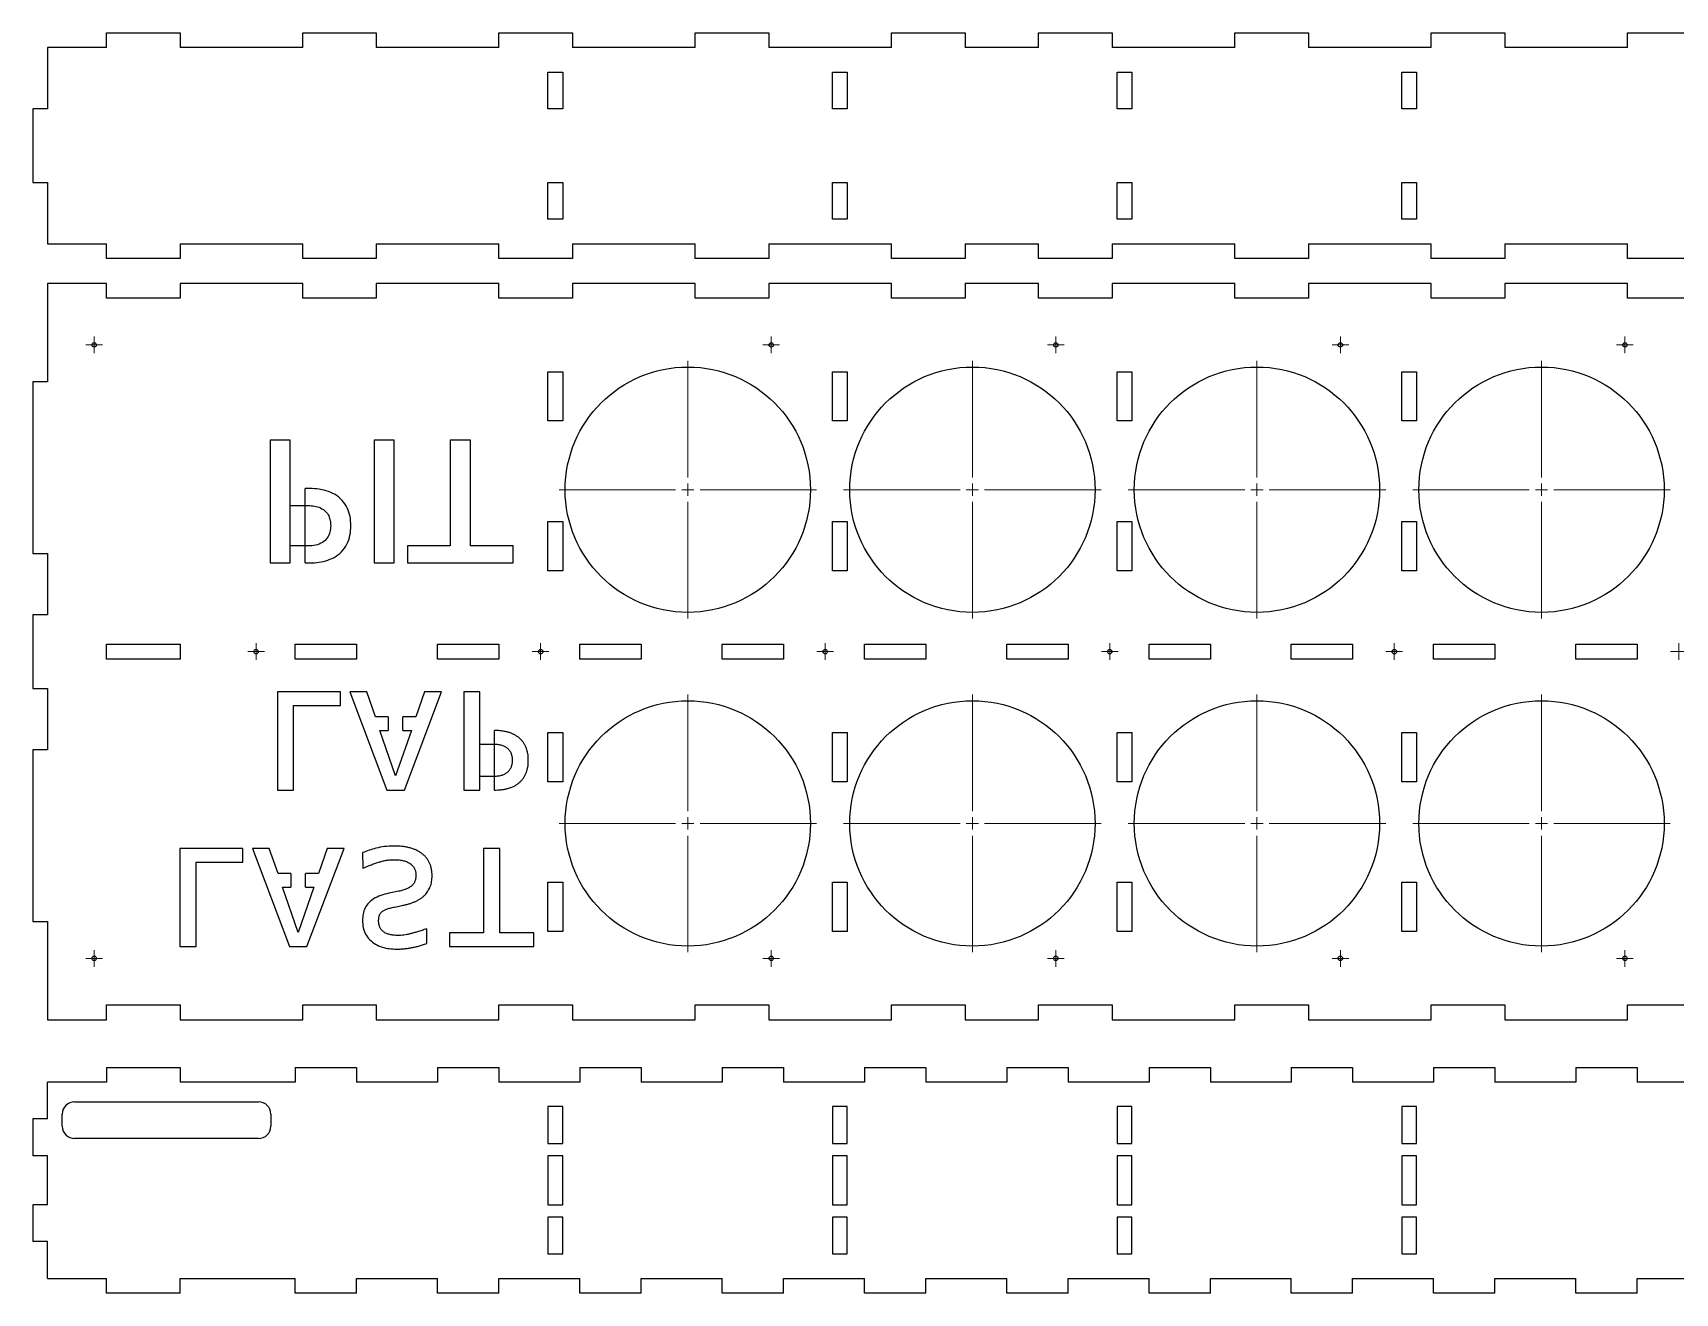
# Model space of a CAD drawing. Header units: millimetres. Extents: x 42 to 1174, y 126 to 1150.
# Drawn here: x 42 to 711, y 126 to 639 of the extents above; entities that cross this region are included whole.
import ezdxf

# ---------------------------------------------------------------- set-up
doc = ezdxf.new("R2010")
doc.units = ezdxf.units.MM

# ---------------------------------------------------------------- blocks, each defined once
blk = doc.blocks.new('SW_CENTERMARKSYMBOL_16')
at = {"color": 0, "linetype": 'Continuous', "lineweight": 18}
for p, q in [((0, 5), (0, 52.5)), ((-5, 0), (-52.5, 0)), ((0, 0), (-2.5, 0)), ((0, 0), (0, 2.5)), ((0, 0), (0, -2.5)), ((0, 0), (2.5, 0)), ((5, 0), (52.5, 0)), ((0, -5), (0, -52.5))]:
    blk.add_line(p, q, dxfattribs=at)
blk = doc.blocks.new('SW_CENTERMARKSYMBOL_17')
at = {"color": 0, "linetype": 'Continuous', "lineweight": 18}
for p, q in [((0, 5), (0, 52.5)), ((-5, 0), (-52.5, 0)), ((0, 0), (-2.5, 0)), ((0, 0), (0, 2.5)), ((0, 0), (0, -2.5)), ((0, 0), (2.5, 0)), ((5, 0), (52.5, 0)), ((0, -5), (0, -52.5))]:
    blk.add_line(p, q, dxfattribs=at)
blk = doc.blocks.new('SW_CENTERMARKSYMBOL_19')
at = {"color": 0, "linetype": 'Continuous', "lineweight": 18}
for p, q in [((0, 5), (0, 52.5)), ((-5, 0), (-52.5, 0)), ((0, 0), (-2.5, 0)), ((0, 0), (0, 2.5)), ((0, 0), (0, -2.5)), ((0, 0), (2.5, 0)), ((5, 0), (52.5, 0)), ((0, -5), (0, -52.5))]:
    blk.add_line(p, q, dxfattribs=at)
blk = doc.blocks.new('SW_CENTERMARKSYMBOL_21')
at = {"color": 0, "linetype": 'Continuous', "lineweight": 18}
for p, q in [((0, 5), (0, 52.5)), ((-5, 0), (-52.5, 0)), ((0, 0), (-2.5, 0)), ((0, 0), (0, 2.5)), ((0, 0), (0, -2.5)), ((0, 0), (2.5, 0)), ((5, 0), (52.5, 0)), ((0, -5), (0, -52.5))]:
    blk.add_line(p, q, dxfattribs=at)
blk = doc.blocks.new('SW_CENTERMARKSYMBOL_22')
at = {"color": 0, "linetype": 'Continuous', "lineweight": 18}
for p, q in [((0, 5), (0, 52.5)), ((-5, 0), (-52.5, 0)), ((0, 0), (-2.5, 0)), ((0, 0), (0, 2.5)), ((0, 0), (0, -2.5)), ((0, 0), (2.5, 0)), ((5, 0), (52.5, 0)), ((0, -5), (0, -52.5))]:
    blk.add_line(p, q, dxfattribs=at)
blk = doc.blocks.new('SW_CENTERMARKSYMBOL_23')
at = {"color": 0, "linetype": 'Continuous', "lineweight": 18}
for p, q in [((0, 5), (0, 52.5)), ((-5, 0), (-52.5, 0)), ((0, 0), (-2.5, 0)), ((0, 0), (0, 2.5)), ((0, 0), (0, -2.5)), ((0, 0), (2.5, 0)), ((5, 0), (52.5, 0)), ((0, -5), (0, -52.5))]:
    blk.add_line(p, q, dxfattribs=at)
blk = doc.blocks.new('SW_CENTERMARKSYMBOL_24')
at = {"color": 0, "linetype": 'Continuous', "lineweight": 18}
for p, q in [((0, 5), (0, 52.5)), ((-5, 0), (-52.5, 0)), ((0, 0), (-2.5, 0)), ((0, 0), (0, 2.5)), ((0, 0), (0, -2.5)), ((0, 0), (2.5, 0)), ((5, 0), (52.5, 0)), ((0, -5), (0, -52.5))]:
    blk.add_line(p, q, dxfattribs=at)
blk = doc.blocks.new('SW_CENTERMARKSYMBOL_25')
at = {"color": 0, "linetype": 'Continuous', "lineweight": 18}
for p, q in [((0, 5), (0, 52.5)), ((-5, 0), (-52.5, 0)), ((0, 0), (-2.5, 0)), ((0, 0), (0, 2.5)), ((0, 0), (0, -2.5)), ((0, 0), (2.5, 0)), ((5, 0), (52.5, 0)), ((0, -5), (0, -52.5))]:
    blk.add_line(p, q, dxfattribs=at)
blk = doc.blocks.new('SW_CENTERMARKSYMBOL_27')
at = {"color": 0, "linetype": 'Continuous', "lineweight": 18}
for p, q in [((-2.5, 0), (-3.4, 0)), ((0, 0), (-2.5, 0)), ((0, 2.5), (0, 3.4)), ((0, 0), (0, 2.5)), ((0, 0), (0, -2.5)), ((0, 0), (2.5, 0)), ((2.5, 0), (3.4, 0)), ((0, -2.5), (0, -3.4))]:
    blk.add_line(p, q, dxfattribs=at)
blk = doc.blocks.new('SW_CENTERMARKSYMBOL_28')
at = {"color": 0, "linetype": 'Continuous', "lineweight": 18}
for p, q in [((-2.5, 0), (-3.4, 0)), ((0, 0), (-2.5, 0)), ((0, 2.5), (0, 3.4)), ((0, 0), (0, 2.5)), ((0, 0), (0, -2.5)), ((0, 0), (2.5, 0)), ((2.5, 0), (3.4, 0)), ((0, -2.5), (0, -3.4))]:
    blk.add_line(p, q, dxfattribs=at)
blk = doc.blocks.new('SW_CENTERMARKSYMBOL_29')
at = {"color": 0, "linetype": 'Continuous', "lineweight": 18}
for p, q in [((-2.5, 0), (-3.4, 0)), ((0, 0), (-2.5, 0)), ((0, 2.5), (0, 3.4)), ((0, 0), (0, 2.5)), ((0, 0), (0, -2.5)), ((0, 0), (2.5, 0)), ((2.5, 0), (3.4, 0)), ((0, -2.5), (0, -3.4))]:
    blk.add_line(p, q, dxfattribs=at)
blk = doc.blocks.new('SW_CENTERMARKSYMBOL_30')
at = {"color": 0, "linetype": 'Continuous', "lineweight": 18}
for p, q in [((-2.5, 0), (-3.4, 0)), ((0, 0), (-2.5, 0)), ((0, 2.5), (0, 3.4)), ((0, 0), (0, 2.5)), ((0, 0), (0, -2.5)), ((0, 0), (2.5, 0)), ((2.5, 0), (3.4, 0)), ((0, -2.5), (0, -3.4))]:
    blk.add_line(p, q, dxfattribs=at)
blk = doc.blocks.new('SW_CENTERMARKSYMBOL_32')
at = {"color": 0, "linetype": 'Continuous', "lineweight": 18}
for p, q in [((-2.5, 0), (-3.4, 0)), ((0, 0), (-2.5, 0)), ((0, 2.5), (0, 3.4)), ((0, 0), (0, 2.5)), ((0, 0), (0, -2.5)), ((0, 0), (2.5, 0)), ((2.5, 0), (3.4, 0)), ((0, -2.5), (0, -3.4))]:
    blk.add_line(p, q, dxfattribs=at)
blk = doc.blocks.new('SW_CENTERMARKSYMBOL_33')
at = {"color": 0, "linetype": 'Continuous', "lineweight": 18}
for p, q in [((-2.5, 0), (-3.4, 0)), ((0, 0), (-2.5, 0)), ((0, 2.5), (0, 3.4)), ((0, 0), (0, 2.5)), ((0, 0), (0, -2.5)), ((0, 0), (2.5, 0)), ((2.5, 0), (3.4, 0)), ((0, -2.5), (0, -3.4))]:
    blk.add_line(p, q, dxfattribs=at)
blk = doc.blocks.new('SW_CENTERMARKSYMBOL_34')
at = {"color": 0, "linetype": 'Continuous', "lineweight": 18}
for p, q in [((-2.5, 0), (-3.4, 0)), ((0, 0), (-2.5, 0)), ((0, 2.5), (0, 3.4)), ((0, 0), (0, 2.5)), ((0, 0), (0, -2.5)), ((0, 0), (2.5, 0)), ((2.5, 0), (3.4, 0)), ((0, -2.5), (0, -3.4))]:
    blk.add_line(p, q, dxfattribs=at)
blk = doc.blocks.new('SW_CENTERMARKSYMBOL_35')
at = {"color": 0, "linetype": 'Continuous', "lineweight": 18}
for p, q in [((-2.5, 0), (-3.4, 0)), ((0, 0), (-2.5, 0)), ((0, 2.5), (0, 3.4)), ((0, 0), (0, 2.5)), ((0, 0), (0, -2.5)), ((0, 0), (2.5, 0)), ((2.5, 0), (3.4, 0)), ((0, -2.5), (0, -3.4))]:
    blk.add_line(p, q, dxfattribs=at)
blk = doc.blocks.new('SW_CENTERMARKSYMBOL_36')
at = {"color": 0, "linetype": 'Continuous', "lineweight": 18}
for p, q in [((-2.5, 0), (-3.4, 0)), ((0, 0), (-2.5, 0)), ((0, 2.5), (0, 3.4)), ((0, 0), (0, 2.5)), ((0, 0), (0, -2.5)), ((0, 0), (2.5, 0)), ((2.5, 0), (3.4, 0)), ((0, -2.5), (0, -3.4))]:
    blk.add_line(p, q, dxfattribs=at)
blk = doc.blocks.new('SW_CENTERMARKSYMBOL_37')
at = {"color": 0, "linetype": 'Continuous', "lineweight": 18}
for p, q in [((-2.5, 0), (-3.4, 0)), ((0, 0), (-2.5, 0)), ((0, 2.5), (0, 3.4)), ((0, 0), (0, 2.5)), ((0, 0), (0, -2.5)), ((0, 0), (2.5, 0)), ((2.5, 0), (3.4, 0)), ((0, -2.5), (0, -3.4))]:
    blk.add_line(p, q, dxfattribs=at)
blk = doc.blocks.new('SW_CENTERMARKSYMBOL_38')
at = {"color": 0, "linetype": 'Continuous', "lineweight": 18}
for p, q in [((-2.5, 0), (-3.4, 0)), ((0, 0), (-2.5, 0)), ((0, 2.5), (0, 3.4)), ((0, 0), (0, 2.5)), ((0, 0), (0, -2.5)), ((0, 0), (2.5, 0)), ((2.5, 0), (3.4, 0)), ((0, -2.5), (0, -3.4))]:
    blk.add_line(p, q, dxfattribs=at)
blk = doc.blocks.new('SW_CENTERMARKSYMBOL_39')
at = {"color": 0, "linetype": 'Continuous', "lineweight": 18}
for p, q in [((-2.5, 0), (-3.4, 0)), ((0, 0), (-2.5, 0)), ((0, 2.5), (0, 3.4)), ((0, 0), (0, 2.5)), ((0, 0), (0, -2.5)), ((0, 0), (2.5, 0)), ((2.5, 0), (3.4, 0)), ((0, -2.5), (0, -3.4))]:
    blk.add_line(p, q, dxfattribs=at)
blk = doc.blocks.new('SW_CENTERMARKSYMBOL_40')
at = {"color": 0, "linetype": 'Continuous', "lineweight": 18}
for p, q in [((-2.5, 0), (-3.4, 0)), ((0, 0), (-2.5, 0)), ((0, 2.5), (0, 3.4)), ((0, 0), (0, 2.5)), ((0, 0), (0, -2.5)), ((0, 0), (2.5, 0)), ((2.5, 0), (3.4, 0)), ((0, -2.5), (0, -3.4))]:
    blk.add_line(p, q, dxfattribs=at)
blk = doc.blocks.new('SW_CENTERMARKSYMBOL_41')
at = {"color": 0, "linetype": 'Continuous', "lineweight": 18}
for p, q in [((-2.5, 0), (-3.4, 0)), ((0, 0), (-2.5, 0)), ((0, 2.5), (0, 3.4)), ((0, 0), (0, 2.5)), ((0, 0), (0, -2.5)), ((0, 0), (2.5, 0)), ((2.5, 0), (3.4, 0)), ((0, -2.5), (0, -3.4))]:
    blk.add_line(p, q, dxfattribs=at)
blk = doc.blocks.new('SW_CENTERMARKSYMBOL_42')
at = {"color": 0, "linetype": 'Continuous', "lineweight": 18}
for p, q in [((-2.5, 0), (-3.4, 0)), ((0, 0), (-2.5, 0)), ((0, 2.5), (0, 3.4)), ((0, 0), (0, 2.5)), ((0, 0), (0, -2.5)), ((0, 0), (2.5, 0)), ((2.5, 0), (3.4, 0)), ((0, -2.5), (0, -3.4))]:
    blk.add_line(p, q, dxfattribs=at)
blk = doc.blocks.new('SW_CENTERMARKSYMBOL_43')
at = {"color": 0, "linetype": 'Continuous', "lineweight": 18}
for p, q in [((-2.5, 0), (-3.4, 0)), ((0, 0), (-2.5, 0)), ((0, 2.5), (0, 3.4)), ((0, 0), (0, 2.5)), ((0, 0), (0, -2.5)), ((0, 0), (2.5, 0)), ((2.5, 0), (3.4, 0)), ((0, -2.5), (0, -3.4))]:
    blk.add_line(p, q, dxfattribs=at)

msp = doc.modelspace()

# ---------------------------------------------------------------- linework, layer by layer
at = {"color": 7, "linetype": 'Continuous', "lineweight": 25}
for p, q in [((71.56, 633.39), (71.56, 639.39)), ((71.56, 639.39), (101.56, 639.39)), ((101.56, 639.39), (101.56, 633.39)), ((151.56, 633.39), (151.56, 639.39)), ((151.56, 639.39), (181.56, 639.39)), ((181.56, 639.39), (181.56, 633.39)), ((231.56, 633.39), (231.56, 639.39)), ((231.56, 639.39), (261.56, 639.39)), ((261.56, 639.39), (261.56, 633.39)), ((311.56, 633.39), (311.56, 639.39)), ((311.56, 639.39), (341.56, 639.39)), ((341.56, 639.39), (341.56, 633.39)), ((391.56, 633.39), (391.56, 639.39)), ((391.56, 639.39), (421.56, 639.39)), ((421.56, 639.39), (421.56, 633.39)), ((451.56, 633.39), (451.56, 639.39)), ((451.56, 639.39), (481.56, 639.39)), ((481.56, 639.39), (481.56, 633.39)), ((531.56, 633.39), (531.56, 639.39)), ((531.56, 639.39), (561.56, 639.39)), ((561.56, 639.39), (561.56, 633.39)), ((611.56, 633.39), (611.56, 639.39)), ((611.56, 639.39), (641.56, 639.39)), ((641.56, 639.39), (641.56, 633.39)), ((691.56, 633.39), (691.56, 639.39)), ((691.56, 639.39), (721.56, 639.39)), ((47.56, 633.39), (47.56, 608.39)), ((71.56, 633.39), (47.56, 633.39)), ((151.56, 633.39), (101.56, 633.39)), ((231.56, 633.39), (181.56, 633.39)), ((311.56, 633.39), (261.56, 633.39)), ((391.56, 633.39), (341.56, 633.39)), ((451.56, 633.39), (421.56, 633.39)), ((531.56, 633.39), (481.56, 633.39)), ((611.56, 633.39), (561.56, 633.39)), ((691.56, 633.39), (641.56, 633.39)), ((251.56, 623.39), (257.56, 623.39)), ((251.56, 608.39), (251.56, 623.39)), ((257.56, 623.39), (257.56, 608.39)), ((367.56, 623.39), (373.56, 623.39)), ((367.56, 608.39), (367.56, 623.39)), ((373.56, 623.39), (373.56, 608.39)), ((483.56, 623.39), (489.56, 623.39)), ((483.56, 608.39), (483.56, 623.39)), ((489.56, 623.39), (489.56, 608.39)), ((599.56, 623.39), (605.56, 623.39)), ((599.56, 608.39), (599.56, 623.39)), ((605.56, 623.39), (605.56, 608.39)), ((47.56, 608.39), (41.56, 608.39)), ((41.56, 608.39), (41.56, 578.39)), ((257.56, 608.39), (251.56, 608.39)), ((373.56, 608.39), (367.56, 608.39)), ((489.56, 608.39), (483.56, 608.39)), ((605.56, 608.39), (599.56, 608.39)), ((41.56, 578.39), (47.56, 578.39)), ((47.56, 578.39), (47.56, 553.39)), ((251.56, 578.39), (257.56, 578.39)), ((251.56, 563.39), (251.56, 578.39)), ((257.56, 578.39), (257.56, 563.39)), ((367.56, 578.39), (373.56, 578.39)), ((367.56, 563.39), (367.56, 578.39)), ((373.56, 578.39), (373.56, 563.39)), ((483.56, 578.39), (489.56, 578.39)), ((483.56, 563.39), (483.56, 578.39)), ((489.56, 578.39), (489.56, 563.39)), ((599.56, 578.39), (605.56, 578.39)), ((599.56, 563.39), (599.56, 578.39)), ((605.56, 578.39), (605.56, 563.39)), ((257.56, 563.39), (251.56, 563.39)), ((373.56, 563.39), (367.56, 563.39)), ((489.56, 563.39), (483.56, 563.39)), ((605.56, 563.39), (599.56, 563.39)), ((47.56, 553.39), (71.56, 553.39)), ((71.56, 547.39), (71.56, 553.39)), ((101.56, 553.39), (101.56, 547.39)), ((101.56, 553.39), (151.56, 553.39)), ((151.56, 547.39), (151.56, 553.39)), ((181.56, 553.39), (181.56, 547.39)), ((181.56, 553.39), (231.56, 553.39)), ((231.56, 547.39), (231.56, 553.39)), ((261.56, 553.39), (261.56, 547.39)), ((261.56, 553.39), (311.56, 553.39)), ((311.56, 547.39), (311.56, 553.39)), ((341.56, 553.39), (341.56, 547.39)), ((341.56, 553.39), (391.56, 553.39)), ((391.56, 547.39), (391.56, 553.39)), ((421.56, 553.39), (421.56, 547.39)), ((421.56, 553.39), (451.56, 553.39)), ((451.56, 547.39), (451.56, 553.39)), ((481.56, 553.39), (481.56, 547.39)), ((481.56, 553.39), (531.56, 553.39)), ((531.56, 547.39), (531.56, 553.39)), ((561.56, 553.39), (561.56, 547.39)), ((561.56, 553.39), (611.56, 553.39)), ((611.56, 547.39), (611.56, 553.39)), ((641.56, 553.39), (641.56, 547.39)), ((641.56, 553.39), (691.56, 553.39)), ((691.56, 547.39), (691.56, 553.39)), ((101.56, 547.39), (71.56, 547.39)), ((181.56, 547.39), (151.56, 547.39)), ((261.56, 547.39), (231.56, 547.39)), ((341.56, 547.39), (311.56, 547.39)), ((421.56, 547.39), (391.56, 547.39)), ((481.56, 547.39), (451.56, 547.39)), ((561.56, 547.39), (531.56, 547.39)), ((641.56, 547.39), (611.56, 547.39)), ((721.56, 547.39), (691.56, 547.39)), ((47.56, 537.2), (47.56, 497.2)), ((71.56, 537.2), (47.56, 537.2)), ((71.56, 531.2), (71.56, 537.2)), ((101.56, 537.2), (101.56, 531.2)), ((151.56, 537.2), (101.56, 537.2)), ((151.56, 531.2), (151.56, 537.2)), ((181.56, 537.2), (181.56, 531.2)), ((231.56, 537.2), (181.56, 537.2)), ((231.56, 531.2), (231.56, 537.2)), ((261.56, 537.2), (261.56, 531.2)), ((311.56, 537.2), (261.56, 537.2)), ((311.56, 531.2), (311.56, 537.2)), ((341.56, 537.2), (341.56, 531.2)), ((391.56, 537.2), (341.56, 537.2)), ((391.56, 531.2), (391.56, 537.2)), ((421.56, 537.2), (421.56, 531.2)), ((451.56, 537.2), (421.56, 537.2)), ((451.56, 531.2), (451.56, 537.2)), ((481.56, 537.2), (481.56, 531.2)), ((531.56, 537.2), (481.56, 537.2)), ((531.56, 531.2), (531.56, 537.2)), ((561.56, 537.2), (561.56, 531.2)), ((611.56, 537.2), (561.56, 537.2)), ((611.56, 531.2), (611.56, 537.2)), ((641.56, 537.2), (641.56, 531.2)), ((691.56, 537.2), (641.56, 537.2)), ((691.56, 531.2), (691.56, 537.2)), ((101.56, 531.2), (71.56, 531.2)), ((181.56, 531.2), (151.56, 531.2)), ((261.56, 531.2), (231.56, 531.2)), ((341.56, 531.2), (311.56, 531.2)), ((421.56, 531.2), (391.56, 531.2)), ((481.56, 531.2), (451.56, 531.2)), ((561.56, 531.2), (531.56, 531.2)), ((641.56, 531.2), (611.56, 531.2)), ((721.56, 531.2), (691.56, 531.2)), ((41.56, 497.2), (41.56, 427.2)), ((47.56, 497.2), (41.56, 497.2)), ((251.56, 501.2), (257.56, 501.2)), ((251.56, 481.2), (251.56, 501.2)), ((257.56, 501.2), (257.56, 481.2)), ((367.56, 501.2), (373.56, 501.2)), ((367.56, 481.2), (367.56, 501.2)), ((373.56, 501.2), (373.56, 481.2)), ((483.56, 501.2), (489.56, 501.2)), ((483.56, 481.2), (483.56, 501.2)), ((489.56, 501.2), (489.56, 481.2)), ((599.56, 501.2), (605.56, 501.2)), ((599.56, 481.2), (599.56, 501.2)), ((605.56, 501.2), (605.56, 481.2)), ((257.56, 481.2), (251.56, 481.2)), ((373.56, 481.2), (367.56, 481.2)), ((489.56, 481.2), (483.56, 481.2)), ((605.56, 481.2), (599.56, 481.2)), ((146.51, 473.33), (138.29, 473.33)), ((138.29, 473.33), (138.29, 423.33)), ((146.51, 423.33), (146.51, 473.33)), ((188.92, 473.33), (180.69, 473.33)), ((180.69, 473.33), (180.69, 423.33)), ((188.92, 423.33), (188.92, 473.33)), ((219.93, 473.33), (211.7, 473.33)), ((211.7, 473.33), (211.7, 430.3)), ((219.93, 430.3), (219.93, 473.33)), ((153.48, 453.71), (152.51, 453.71)), ((152.51, 423.33), (152.51, 453.71)), ((146.51, 430.3), (146.51, 446.75)), ((146.51, 446.75), (153.72, 446.75)), ((251.56, 440.2), (257.56, 440.2)), ((251.56, 420.2), (251.56, 440.2)), ((257.56, 440.2), (257.56, 420.2)), ((367.56, 440.2), (373.56, 440.2)), ((367.56, 420.2), (367.56, 440.2)), ((373.56, 440.2), (373.56, 420.2)), ((483.56, 440.2), (489.56, 440.2)), ((483.56, 420.2), (483.56, 440.2)), ((489.56, 440.2), (489.56, 420.2)), ((599.56, 440.2), (605.56, 440.2)), ((599.56, 420.2), (599.56, 440.2)), ((605.56, 440.2), (605.56, 420.2)), ((153.72, 430.3), (146.51, 430.3)), ((211.7, 430.3), (194.34, 430.3)), ((194.34, 430.3), (194.34, 423.33)), ((237.3, 430.3), (219.93, 430.3)), ((237.3, 423.33), (237.3, 430.3)), ((41.56, 427.2), (47.56, 427.2)), ((47.56, 427.2), (47.56, 402.2)), ((138.29, 423.33), (146.51, 423.33)), ((152.51, 423.33), (153.59, 423.33)), ((180.69, 423.33), (188.92, 423.33)), ((194.34, 423.33), (237.3, 423.33)), ((257.56, 420.2), (251.56, 420.2)), ((373.56, 420.2), (367.56, 420.2)), ((489.56, 420.2), (483.56, 420.2)), ((605.56, 420.2), (599.56, 420.2)), ((41.56, 402.2), (41.56, 372.2)), ((47.56, 402.2), (41.56, 402.2)), ((71.56, 390.2), (101.56, 390.2)), ((71.56, 384.2), (71.56, 390.2)), ((101.56, 390.2), (101.56, 384.2)), ((148.56, 390.2), (173.56, 390.2)), ((148.56, 384.2), (148.56, 390.2)), ((173.56, 390.2), (173.56, 384.2)), ((206.56, 390.2), (231.56, 390.2)), ((206.56, 384.2), (206.56, 390.2)), ((231.56, 390.2), (231.56, 384.2)), ((264.56, 390.2), (289.56, 390.2)), ((264.56, 384.2), (264.56, 390.2)), ((289.56, 390.2), (289.56, 384.2)), ((322.56, 390.2), (347.56, 390.2)), ((322.56, 384.2), (322.56, 390.2)), ((347.56, 390.2), (347.56, 384.2)), ((380.56, 390.2), (405.56, 390.2)), ((380.56, 384.2), (380.56, 390.2)), ((405.56, 390.2), (405.56, 384.2)), ((438.56, 390.2), (463.56, 390.2)), ((438.56, 384.2), (438.56, 390.2)), ((463.56, 390.2), (463.56, 384.2)), ((496.56, 390.2), (521.56, 390.2)), ((496.56, 384.2), (496.56, 390.2)), ((521.56, 390.2), (521.56, 384.2)), ((554.56, 390.2), (579.56, 390.2)), ((554.56, 384.2), (554.56, 390.2)), ((579.56, 390.2), (579.56, 384.2)), ((612.56, 390.2), (637.56, 390.2)), ((612.56, 384.2), (612.56, 390.2)), ((637.56, 390.2), (637.56, 384.2)), ((670.56, 390.2), (695.56, 390.2)), ((670.56, 384.2), (670.56, 390.2)), ((695.56, 390.2), (695.56, 384.2)), ((101.56, 384.2), (71.56, 384.2)), ((173.56, 384.2), (148.56, 384.2)), ((231.56, 384.2), (206.56, 384.2)), ((289.56, 384.2), (264.56, 384.2)), ((347.56, 384.2), (322.56, 384.2)), ((405.56, 384.2), (380.56, 384.2)), ((463.56, 384.2), (438.56, 384.2)), ((521.56, 384.2), (496.56, 384.2)), ((579.56, 384.2), (554.56, 384.2)), ((637.56, 384.2), (612.56, 384.2)), ((695.56, 384.2), (670.56, 384.2)), ((41.56, 372.2), (47.56, 372.2)), ((47.56, 372.2), (47.56, 347.2)), ((166.92, 370.77), (141.26, 370.77)), ((141.26, 370.77), (141.26, 330.77)), ((166.92, 365.2), (166.92, 370.77)), ((177.68, 370.77), (170.79, 370.77)), ((170.79, 370.77), (185.89, 330.77)), ((181.25, 360.65), (177.68, 370.77)), ((193.02, 330.77), (208.17, 370.77)), ((201.28, 370.77), (197.71, 360.65)), ((208.17, 370.77), (201.28, 370.77)), ((223.79, 370.77), (217.21, 370.77)), ((217.21, 370.77), (217.21, 330.77)), ((223.79, 330.77), (223.79, 370.77)), ((147.84, 330.77), (147.84, 365.2)), ((147.84, 365.2), (166.92, 365.2)), ((186.45, 360.65), (181.25, 360.65)), ((189.46, 336.6), (183.05, 355.08)), ((183.05, 355.08), (186.45, 355.08)), ((186.45, 360.65), (186.45, 355.08)), ((195.89, 355.08), (189.46, 336.6)), ((197.71, 360.65), (192.45, 360.65)), ((192.45, 355.08), (192.45, 360.65)), ((192.45, 355.08), (195.89, 355.08)), ((229.79, 330.78), (229.79, 355.07)), ((223.79, 336.34), (223.79, 349.51)), ((223.79, 349.51), (229.56, 349.51)), ((251.56, 354.2), (257.56, 354.2)), ((251.56, 334.2), (251.56, 354.2)), ((257.56, 354.2), (257.56, 334.2)), ((367.56, 354.2), (373.56, 354.2)), ((367.56, 334.2), (367.56, 354.2)), ((373.56, 354.2), (373.56, 334.2)), ((483.56, 354.2), (489.56, 354.2)), ((483.56, 334.2), (483.56, 354.2)), ((489.56, 354.2), (489.56, 334.2)), ((599.56, 354.2), (605.56, 354.2)), ((599.56, 334.2), (599.56, 354.2)), ((605.56, 354.2), (605.56, 334.2)), ((41.56, 347.2), (41.56, 277.2)), ((47.56, 347.2), (41.56, 347.2)), ((229.56, 336.34), (223.79, 336.34)), ((141.26, 330.77), (147.84, 330.77)), ((185.89, 330.77), (193.02, 330.77)), ((217.21, 330.77), (223.79, 330.77)), ((257.56, 334.2), (251.56, 334.2)), ((373.56, 334.2), (367.56, 334.2)), ((489.56, 334.2), (483.56, 334.2)), ((605.56, 334.2), (599.56, 334.2)), ((127.17, 306.98), (101.51, 306.98)), ((101.51, 306.98), (101.51, 266.98)), ((108.09, 266.98), (108.09, 301.41)), ((108.09, 301.41), (127.17, 301.41)), ((127.17, 301.41), (127.17, 306.98)), ((137.94, 306.98), (131.05, 306.98)), ((131.05, 306.98), (146.14, 266.98)), ((141.5, 296.85), (137.94, 306.98)), ((153.27, 266.98), (168.42, 306.98)), ((161.54, 306.98), (157.97, 296.85)), ((168.42, 306.98), (161.54, 306.98)), ((175.94, 305.3), (176.12, 298.93)), ((231.89, 306.98), (225.31, 306.98)), ((225.31, 306.98), (225.31, 272.55)), ((231.89, 272.55), (231.89, 306.98)), ((146.7, 296.85), (141.5, 296.85)), ((146.7, 296.85), (146.7, 291.28)), ((157.97, 296.85), (152.7, 296.85)), ((152.7, 291.28), (152.7, 296.85)), ((149.71, 272.8), (143.31, 291.28)), ((143.31, 291.28), (146.7, 291.28)), ((156.15, 291.28), (149.71, 272.8)), ((152.7, 291.28), (156.15, 291.28)), ((190.64, 289.54), (187.44, 288.91)), ((251.56, 293.2), (257.56, 293.2)), ((251.56, 273.2), (251.56, 293.2)), ((257.56, 293.2), (257.56, 273.2)), ((367.56, 293.2), (373.56, 293.2)), ((367.56, 273.2), (367.56, 293.2)), ((373.56, 293.2), (373.56, 273.2)), ((483.56, 293.2), (489.56, 293.2)), ((483.56, 273.2), (483.56, 293.2)), ((489.56, 293.2), (489.56, 273.2)), ((599.56, 293.2), (605.56, 293.2)), ((599.56, 273.2), (599.56, 293.2)), ((605.56, 293.2), (605.56, 273.2)), ((189, 283.11), (192.13, 283.74)), ((41.56, 277.2), (47.56, 277.2)), ((47.56, 277.2), (47.56, 237.2)), ((202.14, 268.24), (202.14, 274.22)), ((225.31, 272.55), (211.42, 272.55)), ((211.42, 272.55), (211.42, 266.98)), ((245.78, 272.55), (231.89, 272.55)), ((245.78, 266.98), (245.78, 272.55)), ((257.56, 273.2), (251.56, 273.2)), ((373.56, 273.2), (367.56, 273.2)), ((489.56, 273.2), (483.56, 273.2)), ((605.56, 273.2), (599.56, 273.2)), ((101.51, 266.98), (108.09, 266.98)), ((146.14, 266.98), (153.27, 266.98)), ((211.42, 266.98), (245.78, 266.98)), ((71.56, 243.2), (101.56, 243.2)), ((71.56, 237.2), (71.56, 243.2)), ((101.56, 243.2), (101.56, 237.2)), ((151.56, 243.2), (181.56, 243.2)), ((151.56, 237.2), (151.56, 243.2)), ((181.56, 243.2), (181.56, 237.2)), ((231.56, 237.2), (231.56, 243.2)), ((231.56, 243.2), (261.56, 243.2)), ((261.56, 243.2), (261.56, 237.2)), ((311.56, 243.2), (341.56, 243.2)), ((311.56, 237.2), (311.56, 243.2)), ((341.56, 243.2), (341.56, 237.2)), ((391.56, 243.2), (421.56, 243.2)), ((391.56, 237.2), (391.56, 243.2)), ((421.56, 243.2), (421.56, 237.2)), ((451.56, 243.2), (481.56, 243.2)), ((451.56, 237.2), (451.56, 243.2)), ((481.56, 243.2), (481.56, 237.2)), ((531.56, 243.2), (561.56, 243.2)), ((531.56, 237.2), (531.56, 243.2)), ((561.56, 243.2), (561.56, 237.2)), ((611.56, 243.2), (641.56, 243.2)), ((611.56, 237.2), (611.56, 243.2)), ((641.56, 243.2), (641.56, 237.2)), ((691.56, 243.2), (721.56, 243.2)), ((691.56, 237.2), (691.56, 243.2)), ((47.56, 237.2), (71.56, 237.2)), ((101.56, 237.2), (151.56, 237.2)), ((181.56, 237.2), (231.56, 237.2)), ((261.56, 237.2), (311.56, 237.2)), ((341.56, 237.2), (391.56, 237.2)), ((421.56, 237.2), (451.56, 237.2)), ((481.56, 237.2), (531.56, 237.2)), ((561.56, 237.2), (611.56, 237.2)), ((641.56, 237.2), (691.56, 237.2)), ((71.56, 217.76), (71.56, 211.76)), ((71.56, 217.76), (101.56, 217.76)), ((101.56, 217.76), (101.56, 211.76)), ((148.56, 217.76), (148.56, 211.76)), ((148.56, 217.76), (173.56, 217.76)), ((173.56, 217.76), (173.56, 211.76)), ((206.56, 217.76), (206.56, 211.76)), ((206.56, 217.76), (231.56, 217.76)), ((231.56, 217.76), (231.56, 211.76)), ((264.56, 217.76), (264.56, 211.76)), ((264.56, 217.76), (289.56, 217.76)), ((289.56, 217.76), (289.56, 211.76)), ((322.56, 217.76), (322.56, 211.76)), ((322.56, 217.76), (347.56, 217.76)), ((347.56, 217.76), (347.56, 211.76)), ((380.56, 217.76), (380.56, 211.76)), ((380.56, 217.76), (405.56, 217.76)), ((405.56, 217.76), (405.56, 211.76)), ((438.56, 217.76), (438.56, 211.76)), ((438.56, 217.76), (463.56, 217.76)), ((463.56, 217.76), (463.56, 211.76)), ((496.56, 217.76), (496.56, 211.76)), ((496.56, 217.76), (521.56, 217.76)), ((521.56, 217.76), (521.56, 211.76)), ((554.56, 217.76), (554.56, 211.76)), ((554.56, 217.76), (579.56, 217.76)), ((579.56, 217.76), (579.56, 211.76)), ((612.56, 217.76), (612.56, 211.76)), ((612.56, 217.76), (637.56, 217.76)), ((637.56, 217.76), (637.56, 211.76)), ((670.56, 217.76), (670.56, 211.76)), ((670.56, 217.76), (695.56, 217.76)), ((695.56, 217.76), (695.56, 211.76)), ((47.56, 196.76), (47.56, 211.76)), ((71.56, 211.76), (47.56, 211.76)), ((148.56, 211.76), (101.56, 211.76)), ((206.56, 211.76), (173.56, 211.76)), ((264.56, 211.76), (231.56, 211.76)), ((322.56, 211.76), (289.56, 211.76)), ((380.56, 211.76), (347.56, 211.76)), ((438.56, 211.76), (405.56, 211.76)), ((496.56, 211.76), (463.56, 211.76)), ((554.56, 211.76), (521.56, 211.76)), ((612.56, 211.76), (579.56, 211.76)), ((670.56, 211.76), (637.56, 211.76)), ((728.56, 211.76), (695.56, 211.76)), ((58.56, 203.76), (133.56, 203.76)), ((257.56, 201.76), (251.56, 201.76)), ((251.56, 201.76), (251.56, 186.76)), ((257.56, 186.76), (257.56, 201.76)), ((373.56, 201.76), (367.56, 201.76)), ((367.56, 201.76), (367.56, 186.76)), ((373.56, 186.76), (373.56, 201.76)), ((489.56, 201.76), (483.56, 201.76)), ((483.56, 201.76), (483.56, 186.76)), ((489.56, 186.76), (489.56, 201.76)), ((605.56, 201.76), (599.56, 201.76)), ((599.56, 201.76), (599.56, 186.76)), ((605.56, 186.76), (605.56, 201.76)), ((41.56, 196.76), (41.56, 181.76)), ((47.56, 196.76), (41.56, 196.76)), ((53.56, 193.76), (53.56, 198.76)), ((138.56, 198.76), (138.56, 193.76)), ((133.56, 188.76), (58.56, 188.76)), ((47.56, 181.76), (41.56, 181.76)), ((47.56, 161.76), (47.56, 181.76)), ((251.56, 186.76), (257.56, 186.76)), ((257.56, 181.76), (251.56, 181.76)), ((251.56, 181.76), (251.56, 161.76)), ((257.56, 161.76), (257.56, 181.76)), ((367.56, 186.76), (373.56, 186.76)), ((373.56, 181.76), (367.56, 181.76)), ((367.56, 181.76), (367.56, 161.76)), ((373.56, 161.76), (373.56, 181.76)), ((483.56, 186.76), (489.56, 186.76)), ((489.56, 181.76), (483.56, 181.76)), ((483.56, 181.76), (483.56, 161.76)), ((489.56, 161.76), (489.56, 181.76)), ((599.56, 186.76), (605.56, 186.76)), ((605.56, 181.76), (599.56, 181.76)), ((599.56, 181.76), (599.56, 161.76)), ((605.56, 161.76), (605.56, 181.76)), ((41.56, 161.76), (41.56, 146.76)), ((47.56, 161.76), (41.56, 161.76)), ((251.56, 161.76), (257.56, 161.76)), ((367.56, 161.76), (373.56, 161.76)), ((483.56, 161.76), (489.56, 161.76)), ((599.56, 161.76), (605.56, 161.76)), ((257.56, 156.76), (251.56, 156.76)), ((251.56, 156.76), (251.56, 141.76)), ((257.56, 141.76), (257.56, 156.76)), ((373.56, 156.76), (367.56, 156.76)), ((367.56, 156.76), (367.56, 141.76)), ((373.56, 141.76), (373.56, 156.76)), ((489.56, 156.76), (483.56, 156.76)), ((483.56, 156.76), (483.56, 141.76)), ((489.56, 141.76), (489.56, 156.76)), ((605.56, 156.76), (599.56, 156.76)), ((599.56, 156.76), (599.56, 141.76)), ((605.56, 141.76), (605.56, 156.76)), ((47.56, 146.76), (41.56, 146.76)), ((47.56, 131.76), (47.56, 146.76)), ((251.56, 141.76), (257.56, 141.76)), ((367.56, 141.76), (373.56, 141.76)), ((483.56, 141.76), (489.56, 141.76)), ((599.56, 141.76), (605.56, 141.76)), ((47.56, 131.76), (71.56, 131.76)), ((71.56, 125.76), (71.56, 131.76)), ((101.56, 131.76), (148.56, 131.76)), ((101.56, 125.76), (101.56, 131.76)), ((148.56, 125.76), (148.56, 131.76)), ((173.56, 131.76), (206.56, 131.76)), ((173.56, 125.76), (173.56, 131.76)), ((206.56, 125.76), (206.56, 131.76)), ((231.56, 131.76), (264.56, 131.76)), ((231.56, 125.76), (231.56, 131.76)), ((264.56, 125.76), (264.56, 131.76)), ((289.56, 131.76), (322.56, 131.76)), ((289.56, 125.76), (289.56, 131.76)), ((322.56, 125.76), (322.56, 131.76)), ((347.56, 131.76), (380.56, 131.76)), ((347.56, 125.76), (347.56, 131.76)), ((380.56, 125.76), (380.56, 131.76)), ((405.56, 131.76), (438.56, 131.76)), ((405.56, 125.76), (405.56, 131.76)), ((438.56, 125.76), (438.56, 131.76)), ((463.56, 131.76), (496.56, 131.76)), ((463.56, 125.76), (463.56, 131.76)), ((496.56, 125.76), (496.56, 131.76)), ((521.56, 131.76), (554.56, 131.76)), ((521.56, 125.76), (521.56, 131.76)), ((554.56, 125.76), (554.56, 131.76)), ((579.56, 131.76), (612.56, 131.76)), ((579.56, 125.76), (579.56, 131.76)), ((612.56, 125.76), (612.56, 131.76)), ((637.56, 131.76), (670.56, 131.76)), ((637.56, 125.76), (637.56, 131.76)), ((670.56, 125.76), (670.56, 131.76)), ((695.56, 131.76), (728.56, 131.76)), ((695.56, 125.76), (695.56, 131.76)), ((101.56, 125.76), (71.56, 125.76)), ((173.56, 125.76), (148.56, 125.76)), ((231.56, 125.76), (206.56, 125.76)), ((289.56, 125.76), (264.56, 125.76)), ((347.56, 125.76), (322.56, 125.76)), ((405.56, 125.76), (380.56, 125.76)), ((463.56, 125.76), (438.56, 125.76)), ((521.56, 125.76), (496.56, 125.76)), ((579.56, 125.76), (554.56, 125.76)), ((637.56, 125.76), (612.56, 125.76)), ((695.56, 125.76), (670.56, 125.76))]:
    msp.add_line(p, q, dxfattribs=at)
for centre, radius in [((66.56, 512.2), 0.9), ((342.56, 512.2), 0.9), ((458.56, 512.2), 0.9), ((574.56, 512.2), 0.9), ((690.56, 512.2), 0.9), ((308.56, 453.2), 50), ((424.56, 453.2), 50), ((540.56, 453.2), 50), ((656.56, 453.2), 50), ((132.56, 387.2), 0.9), ((248.56, 387.2), 0.9), ((364.56, 387.2), 0.9), ((480.56, 387.2), 0.9), ((596.56, 387.2), 0.9), ((308.56, 317.2), 50), ((424.56, 317.2), 50), ((540.56, 317.2), 50), ((656.56, 317.2), 50), ((66.56, 262.2), 0.9), ((342.56, 262.2), 0.9), ((458.56, 262.2), 0.9), ((574.56, 262.2), 0.9), ((690.56, 262.2), 0.9)]:
    msp.add_circle(centre, radius, dxfattribs=at)
for centre, start, end in [((58.56, 198.76), 90, 180), ((133.56, 198.76), 0, 90), ((58.56, 193.76), 180, 270), ((133.56, 193.76), 270, 0)]:
    msp.add_arc(centre, 5, start, end, dxfattribs=at)
for points, knots in [([(171.2, 438.52), (171.14, 439.77), (171.04, 442.25), (169.89, 445.84), (167.8, 448.98), (164.81, 451.37), (161.23, 452.85), (157.38, 453.6), (154.78, 453.68), (153.48, 453.71)], [0, 0, 0, 0, 0.140107, 0.280053, 0.419842, 0.559668, 0.706321, 0.853125, 1, 1, 1, 1]), ([(153.72, 446.75), (154.6, 446.72), (156.36, 446.65), (158.91, 445.91), (160.95, 444.47), (162.25, 442.59), (162.88, 440.59), (162.94, 439.21), (162.97, 438.52)], [0, 0, 0, 0, 0.1869725, 0.3736926, 0.5598442, 0.706389, 0.8530943, 1, 1, 1, 1]), ([(153.59, 423.33), (154.82, 423.37), (157.3, 423.44), (160.96, 424.11), (164.45, 425.47), (167.52, 427.73), (169.77, 430.9), (171.02, 434.63), (171.14, 437.23), (171.2, 438.52)], [0, 0, 0, 0, 0.140212, 0.280373, 0.420409, 0.56027, 0.706688, 0.853239, 1, 1, 1, 1]), ([(162.97, 438.52), (162.92, 437.64), (162.82, 435.89), (161.71, 433.44), (159.64, 431.5), (156.82, 430.43), (154.76, 430.34), (153.72, 430.3)], [0, 0, 0, 0, 0.186975, 0.373345, 0.55962, 0.779474, 1, 1, 1, 1]), ([(243.54, 342.93), (243.53, 343.4), (243.51, 344.32), (243.34, 345.65), (243.07, 346.91), (242.67, 348.07), (242.17, 349.16), (241.56, 350.17), (240.82, 351.09), (239.99, 351.93), (239.03, 352.67), (237.97, 353.32), (236.8, 353.86), (235.52, 354.32), (234.13, 354.66), (232.64, 354.9), (231.18, 355.04), (230.22, 355.07), (229.79, 355.07)], [0, 0, 0, 0, 0.0665721, 0.1294913, 0.1892689, 0.2469717, 0.3030098, 0.3578862, 0.412907, 0.4680908, 0.5247393, 0.5826105, 0.6429585, 0.7064295, 0.7734883, 0.8442976, 0.9196976, 0.9797883, 0.9797883, 0.9797883, 0.9797883]), ([(229.56, 349.51), (229.85, 349.5), (230.41, 349.5), (231.24, 349.42), (232.01, 349.29), (232.72, 349.09), (233.39, 348.86), (234, 348.57), (234.56, 348.22), (235.06, 347.81), (235.51, 347.36), (235.9, 346.87), (236.22, 346.32), (236.5, 345.73), (236.7, 345.09), (236.85, 344.41), (236.94, 343.68), (236.95, 343.18), (236.96, 342.93)], [0, 0, 0, 0, 0.077156, 0.150413, 0.219462, 0.284772, 0.347313, 0.407212, 0.465184, 0.522017, 0.578044, 0.633453, 0.689128, 0.746229, 0.80521, 0.866963, 0.93193, 1, 1, 1, 1]), ([(236.96, 342.93), (236.95, 342.67), (236.94, 342.17), (236.85, 341.45), (236.7, 340.77), (236.5, 340.13), (236.23, 339.54), (235.89, 339), (235.5, 338.5), (235.05, 338.04), (234.55, 337.64), (233.98, 337.3), (233.38, 336.99), (232.71, 336.76), (232, 336.56), (231.23, 336.45), (230.41, 336.35), (229.85, 336.35), (229.56, 336.34)], [0, 0, 0, 0, 0.068118, 0.132433, 0.19423, 0.253252, 0.310393, 0.366472, 0.422473, 0.478539, 0.535959, 0.593601, 0.653849, 0.715773, 0.781129, 0.850109, 0.92279, 1, 1, 1, 1]), ([(229.79, 330.78), (230.24, 330.79), (231.22, 330.81), (232.7, 330.95), (234.19, 331.19), (235.57, 331.54), (236.84, 331.99), (238, 332.53), (239.06, 333.18), (240, 333.92), (240.84, 334.76), (241.57, 335.68), (242.17, 336.69), (242.68, 337.78), (243.06, 338.95), (243.34, 340.2), (243.51, 341.54), (243.53, 342.46), (243.54, 342.93)], [0.0161814, 0.0161814, 0.0161814, 0.0161814, 0.0798399, 0.1551344, 0.2258254, 0.292759, 0.3561023, 0.4163256, 0.4740827, 0.5306377, 0.586016, 0.6409999, 0.6963882, 0.7522853, 0.8100724, 0.8704249, 0.9335659, 1, 1, 1, 1]), ([(188.61, 307.99), (187.39, 307.94), (184.96, 307.83), (180.69, 306.97), (177.74, 305.93), (175.94, 305.3)], [0, 0, 0, 0, 0.279966, 0.560027, 1, 1, 1, 1]), ([(204.3, 295.85), (204.29, 296.33), (204.26, 297.25), (204.07, 298.58), (203.77, 299.84), (203.32, 301.01), (202.76, 302.11), (202.06, 303.11), (201.24, 304.03), (200.29, 304.86), (199.23, 305.6), (198.05, 306.25), (196.75, 306.78), (195.34, 307.22), (193.82, 307.57), (192.18, 307.81), (190.43, 307.97), (189.23, 307.98), (188.61, 307.99)], [0, 0, 0, 0, 0.062952, 0.122576, 0.179754, 0.235021, 0.289234, 0.34303, 0.39727, 0.453028, 0.510536, 0.569812, 0.631863, 0.697423, 0.766286, 0.839477, 0.917409, 1, 1, 1, 1]), ([(176.12, 298.93), (176.8, 299.22), (178.09, 299.77), (179.95, 300.51), (181.65, 301.11), (183.2, 301.6), (184.66, 301.98), (186.08, 302.23), (187.49, 302.4), (188.42, 302.41), (188.89, 302.42)], [0, 0, 0, 0, 0.165495, 0.315532, 0.450909, 0.570894, 0.681762, 0.789712, 0.896049, 1, 1, 1, 1]), ([(188.89, 302.42), (189.23, 302.42), (189.91, 302.41), (190.89, 302.33), (191.81, 302.19), (192.67, 302.03), (193.45, 301.78), (194.19, 301.51), (194.85, 301.16), (195.45, 300.78), (195.99, 300.34), (196.45, 299.85), (196.84, 299.33), (197.16, 298.75), (197.42, 298.13), (197.58, 297.47), (197.7, 296.77), (197.71, 296.28), (197.71, 296.04)], [0, 0, 0, 0, 0.0847023, 0.1645088, 0.2397197, 0.3097981, 0.3767745, 0.4401518, 0.5001192, 0.5581296, 0.6137385, 0.6677367, 0.7204701, 0.7733088, 0.8273945, 0.8824792, 0.9396427, 1, 1, 1, 1]), ([(197.71, 296.04), (197.71, 295.82), (197.7, 295.39), (197.62, 294.78), (197.51, 294.2), (197.32, 293.66), (197.1, 293.14), (196.82, 292.68), (196.49, 292.25), (196.12, 291.84), (195.67, 291.48), (195.17, 291.13), (194.58, 290.81), (193.93, 290.52), (193.21, 290.23), (192.42, 289.98), (191.56, 289.74), (190.95, 289.61), (190.64, 289.54)], [0, 0, 0, 0, 0.061153, 0.119759, 0.1753, 0.228798, 0.28086, 0.331985, 0.382515, 0.433657, 0.487093, 0.544974, 0.60701, 0.675042, 0.747283, 0.825532, 0.909786, 1, 1, 1, 1]), ([(192.13, 283.74), (192.64, 283.85), (193.62, 284.06), (195.04, 284.46), (196.35, 284.9), (197.56, 285.41), (198.66, 285.97), (199.67, 286.58), (200.56, 287.25), (201.36, 287.98), (202.05, 288.78), (202.66, 289.62), (203.17, 290.52), (203.58, 291.48), (203.9, 292.49), (204.13, 293.56), (204.27, 294.69), (204.29, 295.46), (204.3, 295.85)], [0, 0, 0, 0, 0.082308, 0.159651, 0.233072, 0.302064, 0.367357, 0.429128, 0.488279, 0.545122, 0.600255, 0.654816, 0.709506, 0.764216, 0.820441, 0.877794, 0.937619, 1, 1, 1, 1]), ([(187.44, 288.91), (186.36, 288.66), (184.2, 288.17), (181.1, 286.94), (178.53, 285.16), (176.88, 282.8), (176.06, 280.28), (175.98, 278.54), (175.94, 277.67)], [0, 0, 0, 0, 0.186974, 0.373809, 0.560165, 0.706616, 0.853215, 1, 1, 1, 1]), ([(182.52, 277.5), (182.53, 277.7), (182.54, 278.1), (182.59, 278.68), (182.7, 279.21), (182.84, 279.7), (183.03, 280.14), (183.25, 280.55), (183.52, 280.91), (183.84, 281.22), (184.22, 281.51), (184.67, 281.77), (185.19, 282.04), (185.8, 282.27), (186.49, 282.51), (187.25, 282.71), (188.1, 282.92), (188.69, 283.04), (189, 283.11)], [0, 0, 0, 0, 0.064286, 0.124682, 0.180891, 0.23327, 0.283447, 0.330643, 0.377092, 0.422516, 0.470119, 0.52478, 0.585551, 0.653912, 0.728658, 0.811581, 0.901467, 1, 1, 1, 1]), ([(175.94, 277.67), (176, 276.71), (176.1, 274.79), (177.08, 272.04), (178.83, 269.71), (181.16, 267.9), (183.91, 266.71), (186.87, 266.07), (188.88, 266), (189.89, 265.96)], [0, 0, 0, 0, 0.140021, 0.279889, 0.419747, 0.55969, 0.706348, 0.853148, 1, 1, 1, 1]), ([(190.41, 271.53), (190.1, 271.54), (189.5, 271.55), (188.62, 271.62), (187.8, 271.72), (187.04, 271.9), (186.33, 272.1), (185.68, 272.35), (185.09, 272.65), (184.55, 273), (184.07, 273.4), (183.66, 273.84), (183.3, 274.33), (183.02, 274.87), (182.79, 275.46), (182.64, 276.1), (182.54, 276.78), (182.53, 277.26), (182.52, 277.5)], [0, 0, 0, 0, 0.082908, 0.160429, 0.234136, 0.30316, 0.368285, 0.430111, 0.488541, 0.54543, 0.600288, 0.653964, 0.706793, 0.760836, 0.816408, 0.874329, 0.935319, 1, 1, 1, 1]), ([(189.89, 265.96), (190.36, 265.97), (191.31, 265.98), (192.74, 266.09), (194.18, 266.25), (195.66, 266.48), (197.18, 266.79), (198.76, 267.19), (200.43, 267.67), (201.56, 268.05), (202.14, 268.24)], [0, 0, 0, 0, 0.112471, 0.227102, 0.342763, 0.461055, 0.584198, 0.714426, 0.853173, 1, 1, 1, 1]), ([(202.14, 274.22), (201.48, 274.01), (200.22, 273.59), (198.42, 273.04), (196.83, 272.57), (195.4, 272.19), (194.09, 271.88), (192.83, 271.69), (191.61, 271.55), (190.81, 271.54), (190.41, 271.53)], [0, 0, 0, 0, 0.173439, 0.328908, 0.466636, 0.586492, 0.695103, 0.800443, 0.901774, 1, 1, 1, 1])]:
    msp.add_open_spline(points, degree=3, knots=knots, dxfattribs=at)

# ---------------------------------------------------------------- block references
at = {"color": 7, "linetype": 'Continuous', "lineweight": 18}
for name, p in [('SW_CENTERMARKSYMBOL_32', (66.56, 512.2)), ('SW_CENTERMARKSYMBOL_41', (342.56, 512.2)), ('SW_CENTERMARKSYMBOL_27', (458.56, 512.2)), ('SW_CENTERMARKSYMBOL_29', (574.56, 512.2)), ('SW_CENTERMARKSYMBOL_34', (690.56, 512.2)), ('SW_CENTERMARKSYMBOL_21', (308.56, 453.2)), ('SW_CENTERMARKSYMBOL_23', (424.56, 453.2)), ('SW_CENTERMARKSYMBOL_25', (540.56, 453.2)), ('SW_CENTERMARKSYMBOL_17', (656.56, 453.2)), ('SW_CENTERMARKSYMBOL_35', (132.56, 387.2)), ('SW_CENTERMARKSYMBOL_36', (248.56, 387.2)), ('SW_CENTERMARKSYMBOL_37', (364.56, 387.2)), ('SW_CENTERMARKSYMBOL_38', (480.56, 387.2)), ('SW_CENTERMARKSYMBOL_39', (596.56, 387.2)), ('SW_CENTERMARKSYMBOL_43', (712.56, 387.2)), ('SW_CENTERMARKSYMBOL_22', (308.56, 317.2)), ('SW_CENTERMARKSYMBOL_24', (424.56, 317.2)), ('SW_CENTERMARKSYMBOL_16', (540.56, 317.2)), ('SW_CENTERMARKSYMBOL_19', (656.56, 317.2)), ('SW_CENTERMARKSYMBOL_42', (66.56, 262.2)), ('SW_CENTERMARKSYMBOL_40', (342.56, 262.2)), ('SW_CENTERMARKSYMBOL_28', (458.56, 262.2)), ('SW_CENTERMARKSYMBOL_30', (574.56, 262.2)), ('SW_CENTERMARKSYMBOL_33', (690.56, 262.2))]:
    msp.add_blockref(name, p, dxfattribs=at)

doc.saveas('drawing.dxf')
